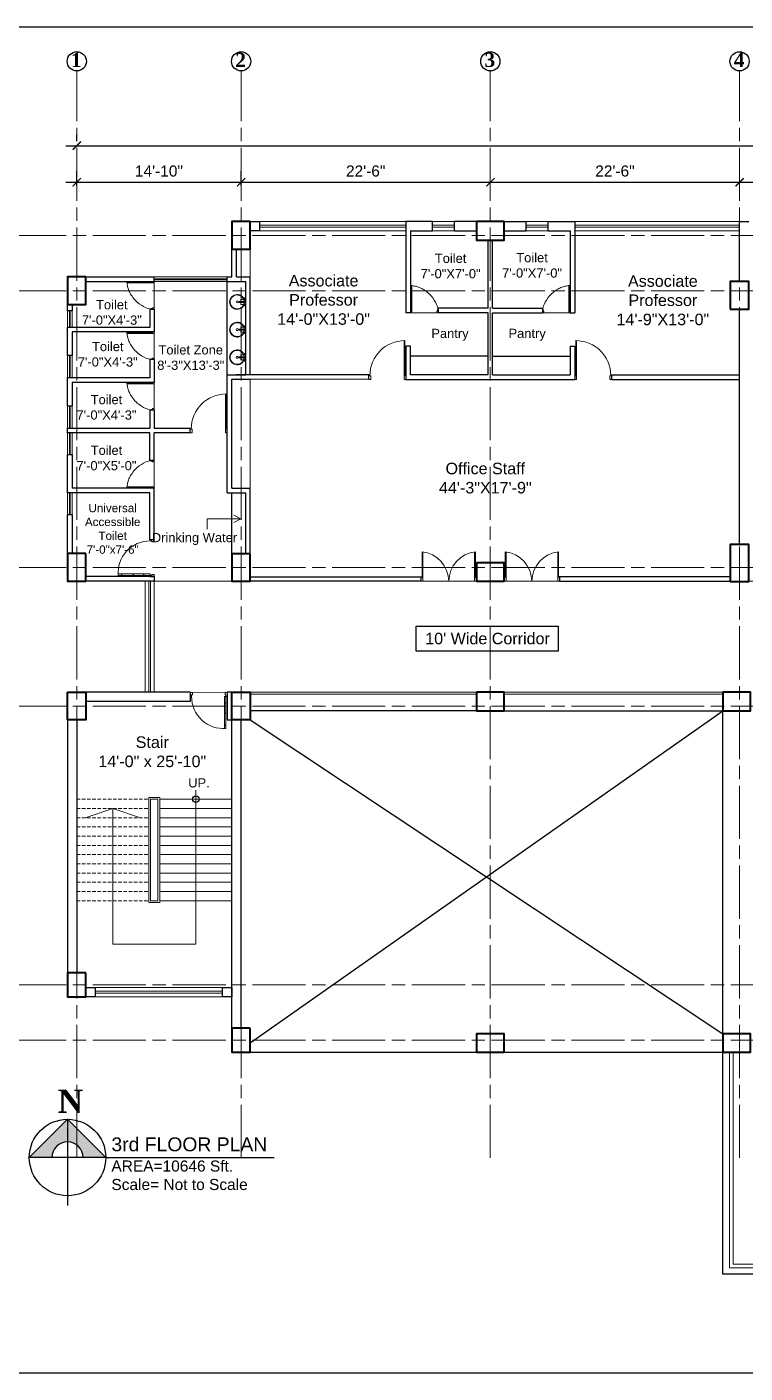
# Model space of a CAD drawing. Header units: inches. Extents: x -12 to 20935469, y -1604 to 24729220.
# Drawn here: x 20895921 to 20896699, y 24716552 to 24718011 of the extents above; entities that cross this region are included whole.
import ezdxf

# ---------------------------------------------------------------- set-up
doc = ezdxf.new("R2010")
doc.units = ezdxf.units.IN
doc.header["$LTSCALE"] = 0.03
doc.header["$MEASUREMENT"] = 0
doc.header["$PDMODE"] = 32
doc.header["$PDSIZE"] = 15
doc.linetypes.add('ACAD_ISO08W100', pattern=[36, 24, -3, 6, -3])
doc.linetypes.add('DASHED2', pattern=[0.375, 0.25, -0.125])
for name, color, linetype, lineweight in [('column', 1, 'Continuous', 40), ('Dim Line', 252, 'Continuous', 13), ('Door', 7, 'Continuous', 18), ('Gas', 21, 'Continuous', 5), ('Glass Line', 252, 'Continuous', 9), ('Grid Line', 252, 'Continuous', 18), ('Hatch', 253, 'Continuous', 15), ('Low Wall', 7, 'Continuous', 30), ('Main Wall', 7, 'Continuous', 30), ('RAIL', 23, 'Continuous', 13), ('STAIR', 46, 'Continuous', 15), ('TOILET FIXTURE', 142, 'Continuous', 5), ('wind.', 150, 'Continuous', 20)]:
    doc.layers.add(name, color=color, linetype=linetype, lineweight=lineweight)
doc.layers.add('FUR', color=251, linetype='Continuous')
doc.layers.add('TEXT', color=7, linetype='Continuous')
doc.styles.add('2', font='swisscl.ttf')
doc.styles.add('RomanS', font='arial.ttf', dxfattribs={"height": 12})
doc.styles.get("Standard").update_dxf_attribs({"font": 'timesbd.ttf'})
doc.dimstyles.new('Aec_Arch_I', dxfattribs={"dimscale": 96, "dimtxt": 12, "dimasz": 0.09375, "dimexe": 0.125, "dimexo": 0.125, "dimgap": 0.0625, "dimtad": 1, "dimdec": 0, "dimzin": 3, "dimdsep": 46, "dimlunit": 4, "dimtxsty": 'RomanS', "dimblk1": 'ARCHTICK', "dimblk2": 'ARCHTICK', "dimsah": 1, "dimcen": 0.09375, "dimdle": 0.125, "dimadec": 0, "dimazin": 0, "dimtfac": 0.75, "dimtdec": 0, "dimtmove": 2, "dimatfit": 3, "dimldrblk": 'ARCHTICK', "dimfxl": 1, "dimfrac": 1, "dimtolj": 1, "dimtzin": 0, "dimarcsym": 0})

# ---------------------------------------------------------------- blocks, each defined once
blk = doc.blocks.new('_ArchTick')
at = {"color": 0, "linetype": 'ByBlock', "lineweight": 35, "const_width": 0.15}
blk.add_lwpolyline([(-0.5, -0.5), (0.5, 0.5)], dxfattribs=at)
blk = doc.blocks.new('*D14')
at = {"layer": 'Defpoints', "color": 0, "transparency": 16777216}
for p in [(20831126.3, 24724578.2), (20830948.3, 24724562.3), (20831126.3, 24724562.3)]:
    blk.add_point(p, dxfattribs=at)
at = {"layer": 'Dim Line', "color": 0, "lineweight": -2, "transparency": 16777216}
for p, q in [((20830948.3, 24724574.3), (20830948.3, 24724590.2)), ((20831126.3, 24724574.3), (20831126.3, 24724590.2)), ((20830936.3, 24724578.2), (20831138.3, 24724578.2))]:
    blk.add_line(p, q, dxfattribs=at)
at = {"layer": 'Dim Line', "color": 0, "lineweight": -2, "transparency": 16777216, "xscale": 9, "yscale": 9, "zscale": 9, "rotation": 180}
blk.add_blockref('_ArchTick', (20830948.3, 24724578.2), dxfattribs=at)
at = {"layer": 'Dim Line', "color": 0, "lineweight": -2, "transparency": 16777216, "xscale": 9, "yscale": 9, "zscale": 9}
blk.add_blockref('_ArchTick', (20831126.3, 24724578.2), dxfattribs=at)
at = {"layer": 'Dim Line', "color": 0, "transparency": 16777216, "insert": (20831037.3, 24724590.3), "char_height": 12, "attachment_point": 5, "style": 'RomanS'}
blk.add_mtext('\\A1;14\'-10"', dxfattribs=at)
blk = doc.blocks.new('*D7')
at = {"layer": 'Defpoints', "color": 0, "transparency": 16777216}
for p in [(20831396.3, 24724578.2), (20831396.3, 24724578.2), (20831126.3, 24724562.3)]:
    blk.add_point(p, dxfattribs=at)
at = {"layer": 'Dim Line', "color": 0, "lineweight": -2, "transparency": 16777216}
for p, q in [((20831126.3, 24724574.3), (20831126.3, 24724590.2)), ((20831114.3, 24724578.2), (20831408.3, 24724578.2))]:
    blk.add_line(p, q, dxfattribs=at)
at = {"layer": 'Dim Line', "color": 0, "lineweight": -2, "transparency": 16777216, "xscale": 9, "yscale": 9, "zscale": 9, "rotation": 180}
blk.add_blockref('_ArchTick', (20831126.3, 24724578.2), dxfattribs=at)
at = {"layer": 'Dim Line', "color": 0, "lineweight": -2, "transparency": 16777216, "xscale": 9, "yscale": 9, "zscale": 9}
blk.add_blockref('_ArchTick', (20831396.3, 24724578.2), dxfattribs=at)
at = {"layer": 'Dim Line', "color": 0, "transparency": 16777216, "insert": (20831261.3, 24724590.3), "char_height": 12, "attachment_point": 5, "style": 'RomanS'}
blk.add_mtext('\\A1;22\'-6"', dxfattribs=at)
blk = doc.blocks.new('*D8')
at = {"layer": 'Defpoints', "color": 0, "transparency": 16777216}
for p in [(20831396.3, 24724578.2), (20831666.3, 24724578.2), (20831666.3, 24724578.2)]:
    blk.add_point(p, dxfattribs=at)
at = {"layer": 'Dim Line', "color": 0, "lineweight": -2, "transparency": 16777216}
blk.add_line((20831384.3, 24724578.2), (20831678.3, 24724578.2), dxfattribs=at)
at = {"layer": 'Dim Line', "color": 0, "lineweight": -2, "transparency": 16777216, "xscale": 9, "yscale": 9, "zscale": 9, "rotation": 180}
blk.add_blockref('_ArchTick', (20831396.3, 24724578.2), dxfattribs=at)
at = {"layer": 'Dim Line', "color": 0, "lineweight": -2, "transparency": 16777216, "xscale": 9, "yscale": 9, "zscale": 9}
blk.add_blockref('_ArchTick', (20831666.3, 24724578.2), dxfattribs=at)
at = {"layer": 'Dim Line', "color": 0, "transparency": 16777216, "insert": (20831531.3, 24724590.3), "char_height": 12, "attachment_point": 5, "style": 'RomanS'}
blk.add_mtext('\\A1;22\'-6"', dxfattribs=at)
blk = doc.blocks.new('*D9')
at = {"layer": 'Defpoints', "color": 0, "transparency": 16777216}
for p in [(20831666.3, 24724578.2), (20831844.3, 24724578.2), (20831844.3, 24724578.2)]:
    blk.add_point(p, dxfattribs=at)
at = {"layer": 'Dim Line', "color": 0, "lineweight": -2, "transparency": 16777216}
blk.add_line((20831654.3, 24724578.2), (20831856.3, 24724578.2), dxfattribs=at)
at = {"layer": 'Dim Line', "color": 0, "lineweight": -2, "transparency": 16777216, "xscale": 9, "yscale": 9, "zscale": 9, "rotation": 180}
blk.add_blockref('_ArchTick', (20831666.3, 24724578.2), dxfattribs=at)
at = {"layer": 'Dim Line', "color": 0, "lineweight": -2, "transparency": 16777216, "xscale": 9, "yscale": 9, "zscale": 9}
blk.add_blockref('_ArchTick', (20831844.3, 24724578.2), dxfattribs=at)
at = {"layer": 'Dim Line', "color": 0, "transparency": 16777216, "insert": (20831755.3, 24724590.3), "char_height": 12, "attachment_point": 5, "style": 'RomanS'}
blk.add_mtext('\\A1;14\'-10"', dxfattribs=at)
blk = doc.blocks.new('*D13')
at = {"layer": 'Defpoints', "color": 0, "transparency": 16777216}
for p in [(20830948.3, 24724610.7), (20832951.8, 24724617.8), (20832951.8, 24724610.7)]:
    blk.add_point(p, dxfattribs=at)
at = {"layer": 'Dim Line', "color": 0, "lineweight": -2, "transparency": 16777216}
for p, q in [((20830948.3, 24724622.7), (20830948.3, 24724629.8)), ((20832951.8, 24724622.7), (20832951.8, 24724629.8)), ((20830936.3, 24724617.8), (20832963.8, 24724617.8))]:
    blk.add_line(p, q, dxfattribs=at)
at = {"layer": 'Dim Line', "color": 0, "lineweight": -2, "transparency": 16777216, "xscale": 9, "yscale": 9, "zscale": 9, "rotation": 180}
blk.add_blockref('_ArchTick', (20830948.3, 24724617.8), dxfattribs=at)
at = {"layer": 'Dim Line', "color": 0, "lineweight": -2, "transparency": 16777216, "xscale": 9, "yscale": 9, "zscale": 9}
blk.add_blockref('_ArchTick', (20832951.8, 24724617.8), dxfattribs=at)
at = {"layer": 'Dim Line', "color": 0, "transparency": 16777216, "insert": (20831950, 24724629.9), "char_height": 12, "attachment_point": 5, "style": 'RomanS'}
blk.add_mtext('\\A1;166\'-11"', dxfattribs=at)
blk = doc.blocks.new('Door_45')
at = {"layer": 'Door'}
for p, q in [((1.5, 5), (1.5, 44)), ((1.5, 40), (2.2, 40)), ((2.2, 40), (2.2, 39.5)), ((2.2, 39.5), (2.7, 39.5)), ((2.7, 39.5), (2.7, 40)), ((2.7, 40), (3.5, 40)), ((3.5, 44), (3.5, 5)), ((1.5, 25.8), (2.2, 25.8)), ((2.2, 25.8), (2.2, 25.3)), ((2.2, 25.3), (2.7, 25.3)), ((2.7, 25.8), (3.5, 25.8)), ((2.7, 25.3), (2.7, 25.8)), ((0, 0), (0, 5)), ((0, 5), (1.5, 5)), ((1.5, 12.6), (2.2, 12.6)), ((3.5, 5), (1.5, 5)), ((1.5, 5), (1.5, 3)), ((1.5, 3), (2.5, 3)), ((2.2, 12.6), (2.2, 13.1)), ((2.2, 13.1), (2.7, 13.1)), ((2.5, 3), (2.5, 0)), ((2.7, 13.1), (2.7, 12.6)), ((2.7, 12.6), (3.5, 12.6)), ((42.5, 3), (42.5, 0)), ((43.5, 3), (42.5, 3)), ((45, 5), (43.5, 5)), ((43.5, 5), (43.5, 3)), ((45, 0), (45, 5)), ((2.5, 0), (0, 0)), ((42.5, 0), (45, 0))]:
    blk.add_line(p, q, dxfattribs=at)
blk.add_arc((4.7, 5.3), 38.8, 359.6233, 94.6685, dxfattribs=at)
blk = doc.blocks.new('sssss-flat-876')
at = {"layer": 'Door', "linetype": 'Continuous', "ltscale": 3}
blk.add_line((3666.5, 84027.2), (3666.5, 84055.7), dxfattribs=at)
at = {"layer": 'Door', "linetype": 'Continuous', "ltscale": 3, "extrusion": (-7.21527e-09, -3.35624e-18, 1), "elevation": 0}
for points in [[(3666.5, 84057.2), (3666.5, 84055.7), (3668.4, 84055.7), (3668.4, 84056.5), (3670.2, 84056.5), (3670.2, 84057.2)], [(3668.4, 84055.7), (3696.2, 84055.7), (3696.2, 84056.5), (3668.4, 84056.5)]]:
    blk.add_lwpolyline(points, close=True, dxfattribs=at)
at = {"layer": 'Door', "linetype": 'Continuous', "ltscale": 3, "flags": 128}
blk.add_lwpolyline([(3670.2, 84027.2, 0.04096), (3675.5, 84028.9, 0.082496), (3684.9, 84034.8, 0.052187), (3689.7, 84040, 0.043988), (3692.9, 84045, 0.036571), (3694.8, 84049.6, 0.034751), (3695.9, 84054.2, 0.011435), (3696.2, 84055.7)], format="xyb", dxfattribs=at)
at = {"layer": 'Door', "linetype": 'Continuous', "ltscale": 3}
blk.add_lwpolyline([(3666.5, 84027.2), (3666.5, 84028.7), (3668.4, 84028.7), (3668.4, 84027.9), (3670.2, 84027.9), (3670.2, 84027.2)], close=True, dxfattribs=at)
blk = doc.blocks.new('$D40')
at = {"layer": 'Door'}
for p, q in [((1, 4), (1, 42)), ((2, 0), (2, 42)), ((1, 5), (0, 5)), ((2, 0), (0, 0)), ((2, 4), (1, 4)), ((39, 4), (38, 4)), ((38, 4), (38, 0)), ((40, 0), (38, 0)), ((40, 5), (39, 5)), ((39, 5), (39, 4))]:
    blk.add_line(p, q, dxfattribs=at)
blk.add_arc((1, 4), 38, 0, 90, dxfattribs=at)
blk = doc.blocks.new('A$C36295410')
at = {"layer": 'Door'}
for p, q in [((1, 4), (1, 32)), ((2, 0), (2, 32)), ((58, 0), (58, 32)), ((59, 4), (59, 32)), ((1, 5), (0, 5)), ((2, 4), (1, 4)), ((58, 4), (59, 4)), ((59, 5), (60, 5)), ((2, 0), (0, 0)), ((58, 0), (60, 0))]:
    blk.add_line(p, q, dxfattribs=at)
for centre, start, end in [((-2.5, -0.3), 0.5906, 83.7783), ((62.5, -0.3), 96.2217, 179.4094)]:
    blk.add_arc(centre, 32.5, start, end, dxfattribs=at)
blk = doc.blocks.new('7-flat-72')
at = {"layer": 'Glass Line', "color": 8, "ltscale": 20}
for p, q in [((-64478.7, 376960.5), (-64480.3, 376960.5)), ((-64480.3, 376959.5), (-64480.3, 376960.5)), ((-64480.3, 376959.5), (-64480.3, 376960.5)), ((-64478.7, 376959.5), (-64480.3, 376959.5)), ((-64480.3, 376959.1), (-64480.3, 376959.4)), ((-64478.7, 376959.4), (-64480.3, 376959.4)), ((-64478.7, 376959.1), (-64480.3, 376959.1)), ((-64480.2, 376959.4), (-64480.2, 376959.5)), ((-64480.1, 376959.5), (-64480.1, 376960.5)), ((-64479.9, 376959.5), (-64479.9, 376960.5)), ((-64479.5, 376959.5), (-64479.5, 376960.5)), ((-64479.1, 376959.5), (-64479.1, 376960.5)), ((-64478.9, 376959.5), (-64478.9, 376960.5)), ((-64478.9, 376959.4), (-64478.9, 376959.5)), ((-64478.8, 376959.5), (-64478.8, 376960.5)), ((-64478.7, 376959.5), (-64478.7, 376960.5)), ((-64478.7, 376959.1), (-64478.7, 376959.4)), ((-64475.1, 376959.4), (-64476.9, 376959.4)), ((-64476.9, 376959.1), (-64476.9, 376959.4)), ((-64475.1, 376959.1), (-64476.9, 376959.1)), ((-64476.6, 376959.4), (-64476.6, 376966.6)), ((-64475.5, 376966.6), (-64476.6, 376966.6)), ((-64475.5, 376959.4), (-64475.5, 376966.6)), ((-64475.1, 376959.1), (-64475.1, 376959.4)), ((-64473.3, 376960.5), (-64471.7, 376960.5)), ((-64473.3, 376959.5), (-64473.3, 376960.5)), ((-64473.3, 376959.5), (-64473.3, 376960.5)), ((-64473.3, 376959.5), (-64471.7, 376959.5)), ((-64473.3, 376959.1), (-64473.3, 376959.4)), ((-64473.3, 376959.4), (-64471.7, 376959.4)), ((-64473.3, 376959.1), (-64471.7, 376959.1)), ((-64473.1, 376959.5), (-64473.1, 376960.5)), ((-64473.1, 376959.4), (-64473.1, 376959.5)), ((-64472.9, 376959.5), (-64472.9, 376960.5)), ((-64472.5, 376959.5), (-64472.5, 376960.5)), ((-64472.1, 376959.5), (-64472.1, 376960.5)), ((-64471.9, 376959.5), (-64471.9, 376960.5)), ((-64471.9, 376959.4), (-64471.9, 376959.5)), ((-64471.8, 376959.5), (-64471.8, 376960.5)), ((-64471.7, 376959.5), (-64471.7, 376960.5)), ((-64471.7, 376959.1), (-64471.7, 376959.4))]:
    blk.add_line(p, q, dxfattribs=at)
blk.add_circle((-64476, 376968.4, 0), 1.08, dxfattribs=at)
for radius, start, end in [(8.1, 273.8334, 266.1883), (7.55, 274.115, 265.9068)]:
    blk.add_arc((-64476, 376968.4, 0), radius, start, end, dxfattribs=at)
blk = doc.blocks.new('SFSFSFS-flat-72')
at = {"layer": 'TOILET FIXTURE', "ltscale": 0.2}
blk.add_lwpolyline([(-3918.5, -3608.1), (-3918.5, -3602.7), (-3923.9, -3602.7), (-3923.9, -3608.1)], close=True, dxfattribs=at)
at = {"layer": 'TOILET FIXTURE', "ltscale": 20}
blk.add_blockref('7-flat-72', (60554.8, -380567.2), dxfattribs=at)
blk = doc.blocks.new('fff')
at = {"layer": 'Grid Line', "color": 252, "linetype": 'ACAD_ISO08W100', "lineweight": 9, "ltscale": 80, "true_color": 0x939598}
for p, q in [((20830948.3, 24723521.1), (20830948.3, 24724698.8)), ((20831126.3, 24723521.1), (20831126.3, 24724698.8)), ((20831396.3, 24723521.1), (20831396.3, 24724698.8)), ((20831666.3, 24723521.1), (20831666.3, 24724698.8)), ((20833096.9, 24724520.6), (20830726.1, 24724520.6)), ((20833096.9, 24724460.6), (20830726.1, 24724460.6)), ((20833096.9, 24724160.7), (20830726.1, 24724160.7)), ((20833096.9, 24724010.7), (20830726.1, 24724010.7)), ((20833096.9, 24723708.7), (20830726.1, 24723708.7)), ((20833096.9, 24723648.8), (20830726.1, 24723648.8))]:
    blk.add_line(p, q, dxfattribs=at)
at = {"layer": 'Dim Line'}
for base, p1, p2, picture, middle in [((20832951.7523, 24724617.8128), (20830948.3088, 24724610.7482), (20832951.7523, 24724610.7482), '*D13', (20831950.0306, 24724629.9397)), ((20831126.3, 24724578.2), (20830948.3, 24724562.3), (20831126.3, 24724562.3), '*D14', (20831037.3, 24724590.3)), ((20831396.3, 24724578.2), (20831126.3, 24724562.3), (20831396.3, 24724578.2), '*D7', (20831261.3, 24724590.3)), ((20831666.3, 24724578.2), (20831396.3, 24724578.2), (20831666.3, 24724578.2), '*D8', (20831531.3, 24724590.3)), ((20831844.3, 24724578.2), (20831666.3, 24724578.2), (20831844.3, 24724578.2), '*D9', (20831755.3, 24724590.3))]:
    dim = blk.add_linear_dim(base=base, p1=p1, p2=p2, dimstyle='Aec_Arch_I', dxfattribs=at)
    dim.commit()
    dim.dimension.update_dxf_attribs({"geometry": picture, "text_midpoint": middle})

msp = doc.modelspace()

# ---------------------------------------------------------------- hatches: boundary and pattern name
at = {"layer": 'Low Wall'}
h = msp.add_hatch(color=256, dxfattribs=at)
h.paths.add_polyline_path([(20895947.6, 24716785.6), (20895923.2, 24716785.6), (20895964.6, 24716827), (20895964.6, 24716802.7, 0.414214)])
h.paths.add_polyline_path([(20895964.6, 24716802.7), (20895964.6, 24716827), (20896006.1, 24716785.6), (20895981.7, 24716785.6, 0.414214)])

# ---------------------------------------------------------------- linework, layer by layer
for p, q in [((20896137.6, 24717633.8), (20896137.6, 24717734.7)), ((20896407.2, 24717701.7), (20896407.2, 24717701.7)), ((20896420.1, 24717653.7), (20896336.1, 24717653.7)), ((20896425.1, 24717653.7), (20896509.1, 24717653.7)), ((20896142.6, 24717439.8), (20896142.6, 24717505.9)), ((20896053.6, 24717415), (20896058.6, 24717415)), ((20896162.6, 24716909.7), (20896674.6, 24717269.7)), ((20896407.6, 24717269.7), (20896162.6, 24717269.7)), ((20896162.6, 24717259.7), (20896674.6, 24716919.7)), ((20896437.6, 24717269.7), (20896674.6, 24717269.7)), ((20896674.6, 24716919.7), (20896674.6, 24717269.7)), ((20896162.6, 24716899.7), (20896674.6, 24716899.7)), ((20896674.6, 24716659.2), (20896674.6, 24716899.7)), ((20895964.6, 24716827), (20895964.6, 24716733.7)), ((20896006.1, 24716785.6), (20896188.3, 24716785.6)), ((20897358.1, 24716659.2), (20896674.6, 24716659.2)), ((20897358.1, 24716659.2), (20896674.6, 24716659.2))]:
    msp.add_line(p, q)
msp.add_lwpolyline([(20896342.3, 24717361.5), (20896496, 24717361.5), (20896496, 24717334.2), (20896342.3, 24717334.2)], close=True)
for points in [[(20896674.6, 24717269.7), (20896697.6, 24717269.7)], [(20896006, 24716785.7), (20895923.2, 24716785.6)]]:
    msp.add_lwpolyline(points)
for centre, radius in [((20896103.6, 24717173.8), 3.61), ((20895964.6, 24716785.6), 41.4)]:
    msp.add_circle(centre, radius)
at = {"layer": 'column', "lineweight": 40, "ltscale": 20}
for points in [[(20896162.6, 24717799.7), (20896142.6, 24717799.7), (20896142.6, 24717769.7), (20896162.6, 24717769.7)], [(20896407.6, 24717799.7), (20896407.6, 24717779.7), (20896437.6, 24717779.7), (20896437.6, 24717799.7)], [(20895984.6, 24717739.7), (20895964.6, 24717739.7), (20895964.6, 24717709.7), (20895984.6, 24717709.7)], [(20896682.6, 24717704.9), (20896702.6, 24717704.9), (20896702.6, 24717734.9), (20896682.6, 24717734.9)], [(20896682.6, 24717409.8), (20896702.6, 24717409.8), (20896702.6, 24717449.8), (20896682.6, 24717449.8)], [(20895984.6, 24717439.9), (20895964.6, 24717439.9), (20895964.6, 24717409.9), (20895984.6, 24717409.9)], [(20896162.6, 24717439.8), (20896142.6, 24717439.8), (20896142.6, 24717409.9), (20896162.6, 24717409.9)], [(20896407.6, 24717429.9), (20896407.6, 24717409.9), (20896437.6, 24717409.9), (20896437.6, 24717429.9)], [(20895964.6, 24717289.7), (20895984.6, 24717289.7), (20895984.6, 24717259.7), (20895964.6, 24717259.7)], [(20896142.6, 24717289.7), (20896162.6, 24717289.7), (20896162.6, 24717259.7), (20896142.6, 24717259.7)], [(20896407.6, 24717289.7), (20896407.6, 24717269.7), (20896437.6, 24717269.7), (20896437.6, 24717289.7)], [(20896674.6, 24717289.7), (20896674.6, 24717269.7), (20896704.6, 24717269.7), (20896704.6, 24717289.7)], [(20895984.6, 24716985.7), (20895964.6, 24716985.7), (20895964.6, 24716959.7), (20895984.6, 24716959.7)], [(20896162.6, 24716925.7), (20896142.6, 24716925.7), (20896142.6, 24716899.7), (20896162.6, 24716899.7)], [(20896437.6, 24716899.7), (20896437.6, 24716919.7), (20896407.6, 24716919.7), (20896407.6, 24716899.7)], [(20896674.6, 24716919.7), (20896674.6, 24716899.7), (20896704.6, 24716899.7), (20896704.6, 24716919.7)]]:
    msp.add_lwpolyline(points, close=True, dxfattribs=at)
at = {"layer": 'Defpoints'}
msp.add_lwpolyline([(20895720.1, 24718010.6), (20898159, 24718010.6), (20898159, 24716552.1), (20895720.1, 24716552.1)], close=True, dxfattribs=at)
at = {"layer": 'Gas', "color": 0, "lineweight": 5}
for points in [[(20896064.6, 24717175.8), (20896052.6, 24717175.8), (20896052.6, 24717061.8), (20896064.6, 24717061.8)], [(20896062.6, 24717173.8), (20896054.6, 24717173.8), (20896054.6, 24717063.8), (20896062.6, 24717063.8)]]:
    msp.add_lwpolyline(points, close=True, dxfattribs=at)
at = {"layer": 'Hatch', "lineweight": 5}
for p, q in [((20896162.6, 24717739.7), (20896162.6, 24717769.7)), ((20896162.6, 24717510.9), (20896162.6, 24717628.8))]:
    msp.add_line(p, q, dxfattribs=at)
at = {"layer": 'Hatch'}
for p, q in [((20896058.6, 24717410), (20896880.6, 24717410)), ((20896097.6, 24717289.7), (20896137.6, 24717289.6))]:
    msp.add_line(p, q, dxfattribs=at)
at = {"layer": 'Low Wall', "color": 0}
msp.add_lwpolyline([(20895923.2, 24716785.6), (20895964.6, 24716827), (20896006.1, 24716785.6)], dxfattribs=at)
at = {"layer": 'Low Wall'}
msp.add_arc((20895964.6, 24716785.6), 17, 0, 180, dxfattribs=at)
at = {"layer": 'Main Wall', "lineweight": 30}
for p, q in [((20896331.1, 24717799.7), (20896331.1, 24717700.7)), ((20896359.9, 24717799.7), (20896331.1, 24717799.7)), ((20896359.9, 24717789.7), (20896359.9, 24717799.7)), ((20896407.6, 24717799.7), (20896383.9, 24717799.7)), ((20896383.9, 24717789.7), (20896383.9, 24717799.7)), ((20896437.6, 24717799.7), (20896461.4, 24717799.7)), ((20896461.4, 24717789.7), (20896461.4, 24717799.7)), ((20896485.4, 24717799.7), (20896514.1, 24717799.7)), ((20896485.4, 24717789.7), (20896485.4, 24717799.7)), ((20896514.1, 24717799.7), (20896514.1, 24717700.7)), ((20896692.6, 24717799.7), (20896702.6, 24717799.7)), ((20896692.6, 24717734.9), (20896692.6, 24717799.7)), ((20896336.1, 24717789.7), (20896336.1, 24717700.7)), ((20896336.1, 24717789.7), (20896359.9, 24717789.7)), ((20896383.9, 24717789.7), (20896407.6, 24717789.7)), ((20896437.6, 24717789.7), (20896437.6, 24717789.7)), ((20896437.6, 24717789.7), (20896461.4, 24717789.7)), ((20896485.4, 24717789.7), (20896509.1, 24717789.7)), ((20896509.1, 24717789.7), (20896509.1, 24717700.7)), ((20896420.1, 24717705.7), (20896420.1, 24717779.7)), ((20896425.1, 24717705.7), (20896425.1, 24717779.7)), ((20896142.6, 24717739.7), (20896142.6, 24717769.7)), ((20896147.6, 24717739.7), (20896147.6, 24717769.7)), ((20895984.6, 24717739.7), (20896058.6, 24717739.7)), ((20895984.6, 24717734.7), (20896058.6, 24717734.7)), ((20896058.6, 24717734.7), (20896058.6, 24717739.7)), ((20896137.6, 24717739.7), (20896142.6, 24717739.7)), ((20896137.6, 24717734.7), (20896137.6, 24717739.7)), ((20896137.6, 24717734.7), (20896157.6, 24717734.7)), ((20896147.6, 24717739.7), (20896162.6, 24717739.7)), ((20896157.6, 24717633.8), (20896157.6, 24717734.7)), ((20896162.6, 24717633.8), (20896162.6, 24717739.7)), ((20896420.1, 24717705.7), (20896420.1, 24717724.7)), ((20896425.1, 24717705.7), (20896425.1, 24717724.7)), ((20895964.6, 24717703.1), (20895964.6, 24717709.7)), ((20896053.6, 24717704.7), (20896058.6, 24717704.7)), ((20896053.6, 24717704.7), (20896053.6, 24717685.1)), ((20896336.1, 24717700.7), (20896331.1, 24717700.7)), ((20896366.1, 24717705.7), (20896366.1, 24717700.7)), ((20896420.1, 24717705.7), (20896366.1, 24717705.7)), ((20896420.1, 24717700.7), (20896366.1, 24717700.7)), ((20896420.1, 24717633.7), (20896420.1, 24717700.7)), ((20896425.1, 24717705.7), (20896479.1, 24717705.7)), ((20896425.1, 24717700.7), (20896479.1, 24717700.7)), ((20896425.1, 24717633.7), (20896425.1, 24717700.7)), ((20896479.1, 24717705.7), (20896479.1, 24717700.7)), ((20896509.1, 24717700.7), (20896514.1, 24717700.7)), ((20896692.6, 24717449.8), (20896692.6, 24717704.9)), ((20896053.6, 24717685.1), (20895964.6, 24717685.1)), ((20895964.6, 24717654.5), (20895964.6, 24717685.1)), ((20896058.6, 24717680.1), (20895969.6, 24717680.1)), ((20896331.1, 24717664.7), (20896331.1, 24717628.7)), ((20896336.1, 24717664.7), (20896331.1, 24717664.7)), ((20896336.1, 24717633.7), (20896336.1, 24717664.7)), ((20896509.1, 24717664.7), (20896514.1, 24717664.7)), ((20896509.1, 24717664.7), (20896509.1, 24717633.7)), ((20896514.1, 24717664.7), (20896514.1, 24717628.7)), ((20896053.6, 24717650.1), (20896053.6, 24717630.5)), ((20896058.6, 24717650.1), (20896053.6, 24717650.1)), ((20896053.6, 24717630.5), (20895964.6, 24717630.5)), ((20895964.6, 24717599.9), (20895964.6, 24717630.5)), ((20896058.6, 24717625.5), (20895969.6, 24717625.5)), ((20895969.6, 24717625.5), (20895969.6, 24717599.9)), ((20896137.6, 24717575.9), (20896137.6, 24717633.8)), ((20896137.6, 24717633.8), (20896157.6, 24717633.8)), ((20896142.6, 24717510.9), (20896142.6, 24717628.8)), ((20896142.6, 24717628.8), (20896162.6, 24717628.8)), ((20896291.1, 24717633.7), (20896147.6, 24717633.8)), ((20896291.1, 24717628.7), (20896147.6, 24717628.8)), ((20896291.1, 24717628.7), (20896291.1, 24717633.7)), ((20896331.1, 24717628.7), (20896514.1, 24717628.7)), ((20896420.1, 24717633.7), (20896336.1, 24717633.7)), ((20896425.1, 24717633.7), (20896509.1, 24717633.7)), ((20896554.1, 24717633.7), (20896692.6, 24717633.7)), ((20896554.1, 24717628.7), (20896554.1, 24717633.7)), ((20896554.1, 24717628.7), (20896692.6, 24717628.7)), ((20895964.6, 24717599.9), (20895969.6, 24717599.9)), ((20896058.6, 24717595.5), (20896053.6, 24717595.5)), ((20895964.6, 24717575.9), (20896053.6, 24717575.9)), ((20895964.6, 24717570.9), (20895964.6, 24717575.9)), ((20896053.6, 24717570.9), (20895964.6, 24717570.9)), ((20896053.6, 24717540.9), (20896053.6, 24717570.9)), ((20896058.6, 24717540.9), (20896058.6, 24717570.9)), ((20896097.6, 24717570.9), (20896058.6, 24717570.9)), ((20896097.6, 24717570.9), (20896097.6, 24717575.9)), ((20896137.6, 24717505.9), (20896137.6, 24717575.9)), ((20895969.6, 24717546.9), (20895964.6, 24717546.9)), ((20895964.6, 24717505.9), (20895964.6, 24717546.9)), ((20895969.6, 24717546.9), (20895969.6, 24717510.9)), ((20896058.6, 24717540.9), (20896053.6, 24717540.9)), ((20896058.6, 24717510.9), (20895969.6, 24717510.9)), ((20896058.6, 24717455), (20896058.6, 24717510.9)), ((20896142.6, 24717510.9), (20896162.6, 24717510.9)), ((20896162.6, 24717439.8), (20896162.6, 24717510.9)), ((20896053.6, 24717505.9), (20895964.6, 24717505.9)), ((20896053.6, 24717455), (20896053.6, 24717505.9)), ((20896137.6, 24717505.9), (20896157.6, 24717505.9)), ((20896157.6, 24717439.8), (20896157.6, 24717505.9)), ((20895964.6, 24717439.8), (20895964.6, 24717481.9)), ((20895969.6, 24717481.9), (20895964.6, 24717481.9)), ((20895969.6, 24717481.9), (20895969.6, 24717439.8)), ((20896058.6, 24717455), (20896053.6, 24717455)), ((20896058.6, 24717415), (20895984.6, 24717415)), ((20896058.6, 24717410), (20895984.6, 24717410)), ((20896058.6, 24717415), (20896058.6, 24717410)), ((20896162.6, 24717414.9), (20896347.6, 24717414.9)), ((20896347.6, 24717409.9), (20896162.6, 24717409.9)), ((20896347.6, 24717409.9), (20896347.6, 24717414.9)), ((20896682.6, 24717414.9), (20896497.6, 24717414.9)), ((20896497.6, 24717414.9), (20896497.6, 24717409.9)), ((20896497.6, 24717409.9), (20896682.6, 24717409.9)), ((20896097.6, 24717289.7), (20895984.6, 24717289.7)), ((20896097.6, 24717289.7), (20896097.6, 24717279.7)), ((20896142.6, 24717289.7), (20896137.6, 24717289.7)), ((20896137.6, 24717289.7), (20896137.6, 24717259.7)), ((20896097.6, 24717279.7), (20895984.6, 24717279.7)), ((20895964.6, 24717259.7), (20895964.6, 24716985.7)), ((20895974.6, 24717259.7), (20895974.6, 24716985.7)), ((20896137.6, 24717259.7), (20896142.6, 24717259.7)), ((20896142.6, 24716899.7), (20896142.6, 24717259.7)), ((20896152.6, 24716925.7), (20896152.6, 24717259.7)), ((20896437.6, 24716909.7), (20896437.6, 24716909.7))]:
    msp.add_line(p, q, dxfattribs=at)
for points in [[(20896162.6, 24717799.7), (20896172.6, 24717799.7), (20896172.6, 24717789.7), (20896162.6, 24717789.7)], [(20895969.6, 24717703.1), (20895964.6, 24717703.1)], [(20895969.6, 24717709.7), (20895969.6, 24717703.1)], [(20896058.6, 24717704.7), (20896058.6, 24717680.1)], [(20895969.6, 24717680.1), (20895969.6, 24717654.5)], [(20895969.6, 24717654.5), (20895964.6, 24717654.5)], [(20896058.6, 24717650.1), (20896058.6, 24717625.5)], [(20896053.6, 24717595.5), (20896053.6, 24717575.9)], [(20896058.6, 24717595.5), (20896058.6, 24717575.9)], [(20896058.6, 24717575.9), (20896097.6, 24717575.9)]]:
    msp.add_lwpolyline(points, dxfattribs=at)
at = {"layer": 'Main Wall'}
for points in [[(20895984.6, 24716969.7), (20895994.6, 24716969.7), (20895994.6, 24716959.7), (20895984.6, 24716959.7)], [(20896132.6, 24716969.7), (20896142.6, 24716969.7), (20896142.6, 24716959.7), (20896132.6, 24716959.7)]]:
    msp.add_lwpolyline(points, close=True, dxfattribs=at)
at = {"layer": 'RAIL', "lineweight": 9}
for p, q in [((20896103.6, 24717183.5), (20896103.6, 24717016.8)), ((20896013.6, 24717163.8), (20895983.6, 24717153.8)), ((20896013.6, 24717016.8), (20896013.6, 24717163.8)), ((20896043.6, 24717153.8), (20896013.6, 24717163.8)), ((20896142.6, 24717153.8), (20896064.6, 24717153.8)), ((20896103.6, 24717016.8), (20896013.6, 24717016.8))]:
    msp.add_line(p, q, dxfattribs=at)
at = {"layer": 'STAIR', "color": 253, "lineweight": 5}
for p, q in [((20896152.2, 24717477.6), (20896144.9, 24717481.6)), ((20896152.2, 24717477.6), (20896116, 24717477.6)), ((20896116, 24717477.6), (20896116, 24717466.3)), ((20896152.2, 24717477.6), (20896144.9, 24717473.5))]:
    msp.add_line(p, q, dxfattribs=at)
at = {"layer": 'STAIR', "color": 32, "linetype": 'DASHED2', "lineweight": 5, "ltscale": 500}
for p, q in [((20895974.6, 24717173.8), (20896052.6, 24717173.8)), ((20895974.6, 24717163.8), (20896052.6, 24717163.8)), ((20895974.6, 24717153.8), (20896052.6, 24717153.8)), ((20895974.6, 24717143.8), (20896052.6, 24717143.8)), ((20895974.6, 24717133.8), (20896052.6, 24717133.8)), ((20895974.6, 24717123.8), (20896052.6, 24717123.8)), ((20895974.6, 24717113.8), (20896052.6, 24717113.8)), ((20895974.6, 24717103.8), (20896052.6, 24717103.8)), ((20895974.6, 24717093.8), (20896052.6, 24717093.8)), ((20895974.6, 24717083.8), (20896052.6, 24717083.8)), ((20895974.6, 24717073.8), (20896052.6, 24717073.8)), ((20895974.6, 24717063.8), (20896052.6, 24717063.8))]:
    msp.add_line(p, q, dxfattribs=at)
at = {"layer": 'STAIR', "color": 32, "lineweight": 5}
for p, q in [((20896064.6, 24717173.8), (20896142.6, 24717173.8)), ((20896064.6, 24717163.8), (20896142.6, 24717163.8)), ((20896064.6, 24717143.8), (20896142.6, 24717143.8)), ((20896082.6, 24717153.8), (20896142.6, 24717153.8)), ((20896064.6, 24717133.8), (20896142.6, 24717133.8)), ((20896064.6, 24717123.8), (20896142.6, 24717123.8)), ((20896064.6, 24717113.8), (20896142.6, 24717113.8)), ((20896064.6, 24717103.8), (20896142.6, 24717103.8)), ((20896064.6, 24717093.8), (20896142.6, 24717093.8)), ((20896064.6, 24717083.8), (20896142.6, 24717083.8)), ((20896064.6, 24717073.8), (20896142.6, 24717073.8)), ((20896064.6, 24717063.8), (20896142.6, 24717063.8))]:
    msp.add_line(p, q, dxfattribs=at)
at = {"layer": 'TEXT'}
for centre in [(20895974.6, 24717973.3), (20896152.6, 24717973.3), (20896422.6, 24717973.3), (20896692.6, 24717973.3)]:
    msp.add_circle(centre, 10.4, dxfattribs=at)
at = {"layer": 'wind.', "lineweight": 5}
for p, q in [((20896331.1, 24717799.7), (20896172.6, 24717799.7)), ((20896359.9, 24717799.7), (20896383.9, 24717799.7)), ((20896461.4, 24717799.7), (20896485.4, 24717799.7)), ((20896514.1, 24717799.7), (20896692.6, 24717799.7)), ((20896172.6, 24717795.7), (20896331.1, 24717795.8)), ((20896172.6, 24717793.7), (20896331.1, 24717793.8)), ((20896172.6, 24717789.7), (20896331.1, 24717789.7)), ((20896359.9, 24717795.7), (20896383.9, 24717795.7)), ((20896359.9, 24717793.7), (20896383.9, 24717793.7)), ((20896359.9, 24717789.7), (20896383.9, 24717789.7)), ((20896461.4, 24717795.7), (20896485.4, 24717795.7)), ((20896461.4, 24717793.7), (20896485.4, 24717793.7)), ((20896461.4, 24717789.7), (20896485.4, 24717789.7)), ((20896514.1, 24717795.8), (20896692.6, 24717795.8)), ((20896514.1, 24717793.8), (20896692.6, 24717793.8)), ((20896514.1, 24717789.7), (20896692.6, 24717789.7)), ((20896058.6, 24717739.7), (20896137.6, 24717739.7)), ((20896058.6, 24717737.7), (20896137.6, 24717737.7)), ((20896058.6, 24717736.7), (20896137.6, 24717736.7)), ((20896058.6, 24717734.7), (20896137.6, 24717734.7)), ((20895964.6, 24717703.1), (20895964.6, 24717685.1)), ((20895966.6, 24717703.1), (20895966.6, 24717685.1)), ((20895967.6, 24717703.1), (20895967.6, 24717685.1)), ((20895969.6, 24717703.1), (20895969.6, 24717685.1)), ((20895964.6, 24717654.5), (20895964.6, 24717630.5)), ((20895966.6, 24717654.5), (20895966.6, 24717630.5)), ((20895967.6, 24717654.5), (20895967.6, 24717630.5)), ((20895969.6, 24717654.5), (20895969.6, 24717630.5)), ((20895964.6, 24717575.9), (20895964.6, 24717599.9)), ((20895966.6, 24717575.9), (20895966.6, 24717599.9)), ((20895967.6, 24717575.9), (20895967.6, 24717599.9)), ((20895969.6, 24717575.9), (20895969.6, 24717599.9)), ((20895964.6, 24717546.9), (20895964.6, 24717570.9)), ((20895966.6, 24717546.9), (20895966.6, 24717570.9)), ((20895967.6, 24717546.9), (20895967.6, 24717570.9)), ((20895969.6, 24717546.9), (20895969.6, 24717570.9)), ((20895964.6, 24717481.9), (20895964.6, 24717505.9)), ((20895966.6, 24717481.9), (20895966.6, 24717505.9)), ((20895967.6, 24717481.9), (20895967.6, 24717505.9)), ((20895969.6, 24717481.9), (20895969.6, 24717505.9)), ((20896048.6, 24717289.7), (20896048.6, 24717409.9)), ((20896052.6, 24717289.7), (20896052.6, 24717409.9)), ((20896054.6, 24717289.7), (20896054.6, 24717409.9)), ((20896058.6, 24717289.7), (20896058.6, 24717409.9)), ((20895989.6, 24716969.7), (20896137.6, 24716969.7)), ((20895989.6, 24716959.7), (20896137.6, 24716959.7)), ((20895994.6, 24716965.7), (20896132.6, 24716965.7)), ((20895994.6, 24716963.7), (20896132.6, 24716963.7)), ((20896407.6, 24716903.8), (20896407.6, 24716903.8))]:
    msp.add_line(p, q, dxfattribs=at)
at = {"layer": 'wind.'}
for p, q in [((20896437.6, 24717289.7), (20896674.6, 24717289.7)), ((20896437.6, 24717287.7), (20896674.6, 24717287.7)), ((20896681.6, 24716666.2), (20896681.6, 24716899.7)), ((20896685.6, 24716670.2), (20896685.6, 24716899.7)), ((20897351.1, 24716666.2), (20896681.6, 24716666.2)), ((20897347.1, 24716670.2), (20896685.6, 24716670.2))]:
    msp.add_line(p, q, dxfattribs=at)
for points in [[(20896162.6, 24717289.7), (20896407.6, 24717289.7)], [(20896162.6, 24717287.7), (20896407.6, 24717287.7)]]:
    msp.add_lwpolyline(points, dxfattribs=at)

# ---------------------------------------------------------------- block references
msp.add_blockref('fff', (65026.3, -6735.9))
at = {"layer": 'Door', "ltscale": 20, "xscale": -1}
for p in [(20899725.1, 24633677.5), (20899725.1, 24633622.9), (20899725.1, 24633568.3)]:
    msp.add_blockref('sssss-flat-876', p, dxfattribs=at)
at = {"layer": 'Door', "xscale": -1}
msp.add_blockref('$D40', (20896137.6, 24717570.9), dxfattribs=at)
at = {"layer": 'Door', "ltscale": 20, "rotation": 180}
msp.add_blockref('sssss-flat-876', (20899725.1, 24801568.1), dxfattribs=at)
at = {"layer": 'Door', "color": 250, "ltscale": 20, "xscale": 0.8888888888759539, "yscale": 0.8888888888759539, "zscale": 0.8888888888759539}
for p, rotation in [((20896058.6, 24717415), 90.00000000000001), ((20896137.6, 24717289.6), 180)]:
    msp.add_blockref('Door_45', p, dxfattribs=dict(at, rotation=rotation))
at = {"layer": 'FUR', "xscale": -1}
for p in [(20896407.6, 24717409.9), (20896497.6, 24717409.9)]:
    msp.add_blockref('A$C36295410', p, dxfattribs=at)
at = {"layer": 'Main Wall', "rotation": 90.00000000000001}
msp.add_blockref('sssss-flat-876', (20980393.3, 24714034.2), dxfattribs=at)
at = {"layer": 'Main Wall', "xscale": -1, "rotation": 270}
msp.add_blockref('sssss-flat-876', (20812451.9, 24714034.2), dxfattribs=at)
at = {"layer": 'Main Wall', "xscale": -1}
msp.add_blockref('$D40', (20896331.1, 24717628.7), dxfattribs=at)
at = {"layer": 'Main Wall'}
msp.add_blockref('$D40', (20896514.1, 24717628.7), dxfattribs=at)
at = {"layer": 'TOILET FIXTURE', "ltscale": 20, "rotation": 90.00000000000001}
for p in [(20892549.5, 24721633.8), (20892549.5, 24721603.8), (20892549.5, 24721573.8)]:
    msp.add_blockref('SFSFSFS-flat-72', p, dxfattribs=at)

# ---------------------------------------------------------------- texts
msp.add_text('N', height=25.2).set_placement((20895954, 24716834))
at = {"layer": 'TEXT', "char_height": 15.44, "width": 227.458, "attachment_point": 8, "rotation": 0}
for s, insert in [('\\A1;1', (20895974.1, 24717967)), ('\\A1;2', (20896152.1, 24717967)), ('\\A1;3', (20896422.1, 24717967)), ('\\A1;4', (20896692.1, 24717967))]:
    msp.add_mtext(s, dxfattribs=dict(at, insert=insert))
at = {"layer": 'TEXT', "color": 30, "lineweight": 5, "ltscale": 20, "attachment_point": 2, "style": '2'}
for s, width, gutter_width, insert, char_height in [('{\\fArial|b0|i0|c0|p34;\\C0;Toilet \\P7\'-0"X7\'-0"}', 104.76, 0.5, (20896379.6, 24717764.9), 10), ('{\\fArial|b0|i0|c0|p34;\\C0;Toilet \\P7\'-0"X7\'-0"}', 104.76, 0.5, (20896467.8, 24717765.6), 10), ('\\pxqc;{\\fArial|b0|i0|c0|p34;\\C0;Associate\\PProfessor\\P\\pq*;14\'-0"X13\'-0"}', 131.491, 0.397, (20896242, 24717741.9), 12.476), ('\\pxqc;{\\fArial|b0|i0|c0|p34;\\C0;Associate\\PProfessor \\P\\pq*;14\'-9"X13\'-0"\\P\\pqc; }', 131.491, 0.397, (20896609.5, 24717741.5), 12.476), ('{\\fArial|b0|i0|c0|p34;\\C0;Toilet \\P7\'-0"X4\'-3"}', 104.76, 0.5, (20896012.6, 24717714.6), 10), ('\\pxqc;{\\fArial|b0|i0|c0|p34;\\C0; \\PPantry}', 63.513, 0.5, (20896378.9, 24717700.2), 10), ('\\pxqc;{\\fArial|b0|i0|c0|p34;\\C0; \\PPantry}', 63.513, 0.5, (20896462.5, 24717700.2), 10), ('{\\fArial|b0|i0|c0|p34;\\C0;Toilet \\P7\'-0"X4\'-3"}', 104.76, 0.5, (20896008.2, 24717669.3), 10), ('{\\fArial|b0|i0|c0|p34;\\C0;Toilet Zone\\P8\'-3"X13\'-3"}', 104.76, 0.5, (20896098.1, 24717665.7), 10), ('{\\fArial|b0|i0|c0|p34;\\C0;Toilet \\P7\'-0"X4\'-3"}', 104.76, 0.5, (20896006.8, 24717611.8), 10), ('{\\fArial|b0|i0|c0|p34;\\C0;Toilet \\P7\'-0"X5\'-0"}', 104.76, 0.5, (20896006.8, 24717556.9), 10), ('\\pxqc;{\\fArial|b0|i0|c0|p34;\\C0;Office Staff \\P\\pq*;44\'-3"X17\'-9"}', 165.486, 0.5, (20896417.2, 24717538.4), 12.476), ('{\\fArial|b0|i0|c0|p34;\\C0;Universal Accessible Toilet\\P7\'-0"x7\'-6"}', 89.095, 0.35, (20896013.5, 24717493.8), 9), ('\\pxsm1;{\\fArial|b0|i0|c0|p34;\\C0;Drinking Water }', 88.563, 0.282, (20896102.1, 24717462.3), 10), ("\\pxsm1,qc;{\\fArial|b0|i0|c0|p34;\\C0;10' Wide Corridor}", 227.89, 0.75, (20896419.6, 24717354.2), 12.476), ('\\pxsm1;{\\fArial|b0|i0|c0|p34;\\C0;Stair\\P14\'-0" x 25\'-10"  }', 141.57, 0.282, (20896056.4, 24717241.9), 12.476), ('{\\fArial|b0|i0|c0|p34;\\C0;UP.}', 104.76, 0.5, (20896107, 24717196.6), 10), ('\\A1;\\pxql;{\\fArial|b0|i0|c0|p34;\\C0;3rd FLOOR PLAN\\P\\H0.8x;AREA=10646 Sft.\\H1.25x;\\P\\H0.8x;Scale= \\H1x;Not to Scale}', 640.124, 0.5, (20896332.2, 24716807.4), 15)]:
    msp.add_mtext_dynamic_manual_height_columns(s, width=width, gutter_width=gutter_width, heights=[0], dxfattribs=dict(at, insert=insert, char_height=char_height))

doc.saveas('drawing.dxf')
